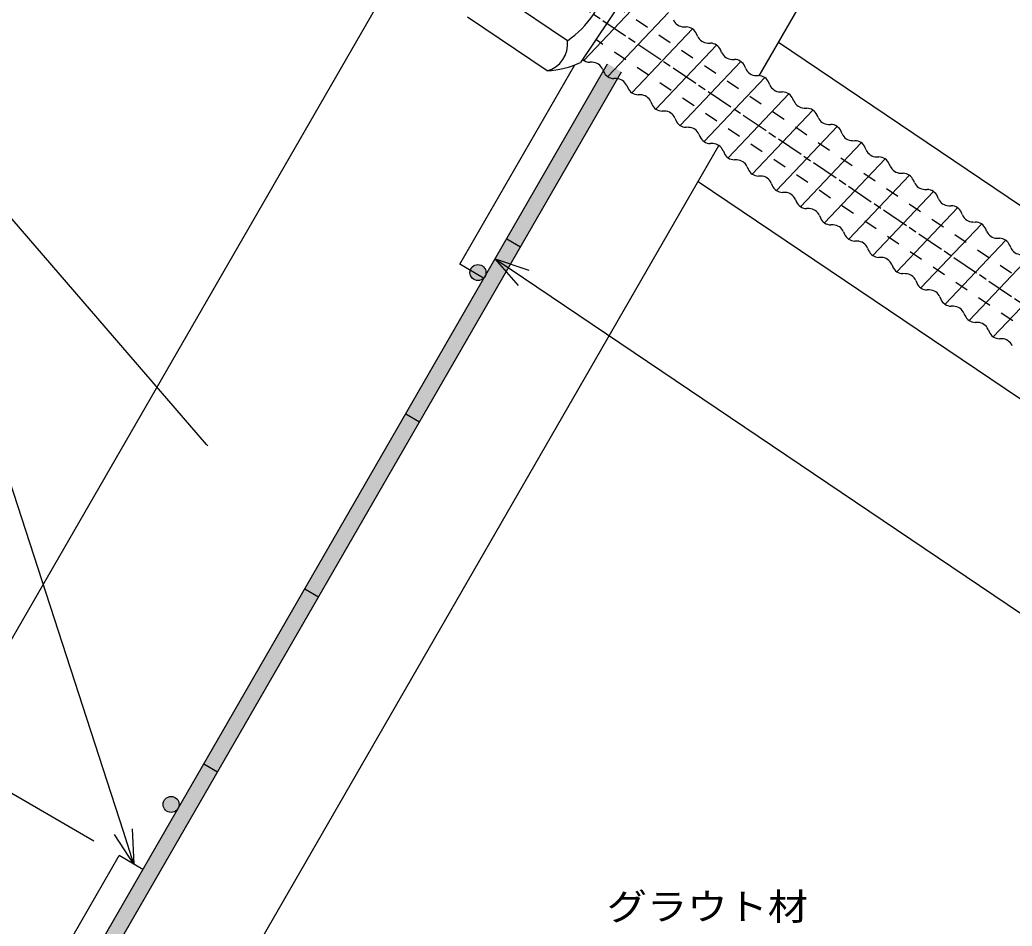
# Model space of a CAD drawing. Units: millimetres, scale not verified. Extents: x -55 to 1935, y -55 to 1395.
# Drawn here: x 362.6 to 796.2, y 772.6 to 1168.4 of the extents above; entities that cross this region are included whole.
import ezdxf
from ezdxf.enums import TextEntityAlignment as Align

# ---------------------------------------------------------------- set-up
doc = ezdxf.new("R2010")
doc.units = ezdxf.units.MM
doc.linetypes.add('CHAIN', pattern=[18.5, 12, -1.5, 3.5, -1.5])
doc.linetypes.add('DASHED_SPACED', pattern=[12, 6, -6])
for name, color, linetype, lineweight in [('0_2', 7, 'Continuous', 25), ('1 外形線', 7, 'Continuous', 25), ('3 隠れ線', 2, 'DASHED_SPACED', 25), ('4 中心線', 1, 'CHAIN', 25), ('6 寸法線', 4, 'Continuous', 25)]:
    doc.layers.add(name, color=color, linetype=linetype, lineweight=lineweight)
doc.styles.add('simplex.shx', font='')
doc.styles.get('simplex.shx').set_extended_font_data('simplex.shx')

msp = doc.modelspace()

# ---------------------------------------------------------------- hatches: boundary and pattern name
at = {"layer": '1 外形線'}
for points in [[(575.326, 1072.815), (581.388, 1069.315), (625.52, 1145.753), (619.458, 1149.253)], [(581.388, 1069.315), (575.326, 1072.815), (531.194, 996.376), (537.256, 992.876)], [(566.285, 1058.093, 0.41421), (562.785, 1061.593, 0.41421), (559.285, 1058.093, 0.41421), (562.785, 1054.593, 0.41421)], [(537.256, 992.876), (531.194, 996.376), (487.063, 919.938), (493.125, 916.438)], [(493.125, 916.438), (487.063, 919.938), (442.931, 843.5), (448.993, 840)], [(448.993, 840), (442.931, 843.5), (398.799, 767.061), (404.861, 763.561)], [(432.171, 825.801, 0.41421), (428.671, 829.301, 0.41421), (425.171, 825.801, 1)]]:
    msp.add_hatch(color=256, dxfattribs=at).paths.add_polyline_path(points)

# ---------------------------------------------------------------- linework, layer by layer
at = {"layer": '0_2'}
for p, q in [((1059.565, 911.974), (694.077, 1158.498)), ((1020.422, 853.941), (658.992, 1097.728)), ((412.431, 799.672), (403.975, 812.697)), ((412.431, 799.672), (407.798, 813.939)), ((411.62, 815.18), (412.431, 799.672))]:
    msp.add_line(p, q, dxfattribs=at)
msp.add_lwpolyline([(443.454, 983.765), (444.679, 982.346), (443.454, 983.765)], dxfattribs=at)
at = {"layer": '1 外形線'}
for p, q in [((42.966, 350.74), (608.25, 1329.84)), ((685.738, 1144.054), (746.814, 1249.84)), ((601.881, 1159.323), (567.061, 1182.809)), ((630.532, 1183.918), (607.572, 1149.878)), ((635.495, 1178.707), (608.987, 1150.763)), ((635.495, 1178.707), (608.987, 1150.763)), ((646.024, 1171.605), (619.516, 1143.661)), ((646.024, 1171.605), (619.516, 1143.661)), ((593.003, 1146.162), (558.184, 1169.648)), ((656.553, 1164.503), (630.045, 1136.559)), ((656.553, 1164.503), (630.045, 1136.559)), ((652.739, 1165.395), (653.817, 1165.376)), ((652.739, 1165.395), (653.817, 1165.376)), ((658.753, 1161.339), (658.331, 1162.331)), ((658.753, 1161.339), (658.331, 1162.331)), ((658.753, 1161.339), (658.331, 1162.331)), ((663.268, 1158.293), (664.346, 1158.275)), ((663.268, 1158.293), (664.346, 1158.275)), ((667.082, 1157.402), (640.574, 1129.457)), ((667.082, 1157.402), (640.574, 1129.457)), ((669.282, 1154.237), (668.86, 1155.229)), ((669.282, 1154.237), (668.86, 1155.229)), ((669.282, 1154.237), (668.86, 1155.229)), ((610.899, 1152.778), (610.899, 1152.778)), ((612.746, 1149.909), (611.668, 1149.927)), ((612.746, 1149.909), (611.668, 1149.927)), ((677.61, 1150.3), (651.102, 1122.356)), ((677.611, 1150.3), (651.102, 1122.356)), ((673.796, 1151.192), (674.874, 1151.173)), ((673.796, 1151.192), (674.874, 1151.173)), ((372.343, 721.239), (619.458, 1149.253)), ((378.406, 717.739), (625.52, 1145.753)), ((554.838, 1061.677), (605.163, 1148.843)), ((617.26, 1146.863), (617.682, 1145.871)), ((617.26, 1146.863), (617.682, 1145.871)), ((679.81, 1147.135), (679.389, 1148.128)), ((679.81, 1147.135), (679.389, 1148.128)), ((679.81, 1147.135), (679.389, 1148.128)), ((623.275, 1142.807), (622.196, 1142.826)), ((623.275, 1142.807), (622.196, 1142.826)), ((688.139, 1143.198), (661.631, 1115.254)), ((688.139, 1143.198), (661.631, 1115.254)), ((684.325, 1144.09), (685.403, 1144.071)), ((684.325, 1144.09), (685.403, 1144.071)), ((690.339, 1140.033), (689.918, 1141.026)), ((690.339, 1140.033), (689.918, 1141.026)), ((690.339, 1140.033), (689.918, 1141.026)), ((627.789, 1139.762), (628.211, 1138.769)), ((627.789, 1139.762), (628.211, 1138.769)), ((694.854, 1136.988), (695.932, 1136.969)), ((694.854, 1136.988), (695.932, 1136.969)), ((633.803, 1135.705), (632.725, 1135.724)), ((633.803, 1135.705), (632.725, 1135.724)), ((638.318, 1132.66), (638.739, 1131.667)), ((638.318, 1132.66), (638.739, 1131.667)), ((698.668, 1136.096), (672.16, 1108.152)), ((698.668, 1136.096), (672.16, 1108.152)), ((700.868, 1132.932), (700.447, 1133.924)), ((700.868, 1132.932), (700.447, 1133.924)), ((700.868, 1132.932), (700.447, 1133.924)), ((644.332, 1128.603), (643.254, 1128.622)), ((644.332, 1128.603), (643.254, 1128.622)), ((709.197, 1128.995), (682.689, 1101.05)), ((709.197, 1128.995), (682.689, 1101.05)), ((705.383, 1129.886), (706.461, 1129.868)), ((705.383, 1129.886), (706.461, 1129.868)), ((648.847, 1125.558), (649.268, 1124.566)), ((648.847, 1125.558), (649.268, 1124.566)), ((711.397, 1125.83), (710.975, 1126.822)), ((711.397, 1125.83), (710.975, 1126.822)), ((711.397, 1125.83), (710.975, 1126.822)), ((654.861, 1121.502), (653.783, 1121.52)), ((654.861, 1121.502), (653.783, 1121.52)), ((719.726, 1121.893), (693.217, 1093.949)), ((719.726, 1121.893), (693.217, 1093.949)), ((715.911, 1122.785), (716.989, 1122.766)), ((715.911, 1122.785), (716.989, 1122.766)), ((721.926, 1118.728), (721.504, 1119.721)), ((721.926, 1118.728), (721.504, 1119.721)), ((721.926, 1118.728), (721.504, 1119.721)), ((659.376, 1118.456), (659.797, 1117.464)), ((659.376, 1118.456), (659.797, 1117.464)), ((730.254, 1114.791), (703.746, 1086.847)), ((730.254, 1114.791), (703.746, 1086.847)), ((726.44, 1115.683), (727.518, 1115.664)), ((726.44, 1115.683), (727.518, 1115.664)), ((423.81, 690.38), (668.117, 1113.533)), ((665.39, 1114.4), (664.312, 1114.419)), ((665.39, 1114.4), (664.312, 1114.419)), ((669.904, 1111.355), (670.326, 1110.362)), ((669.904, 1111.355), (670.326, 1110.362)), ((732.454, 1111.626), (732.033, 1112.619)), ((732.454, 1111.626), (732.033, 1112.619)), ((732.454, 1111.626), (732.033, 1112.619)), ((675.918, 1107.298), (674.84, 1107.317)), ((675.918, 1107.298), (674.84, 1107.317)), ((740.783, 1107.689), (714.275, 1079.745)), ((740.783, 1107.689), (714.275, 1079.745)), ((736.969, 1108.581), (738.047, 1108.562)), ((736.969, 1108.581), (738.047, 1108.562)), ((680.433, 1104.253), (680.854, 1103.26)), ((680.433, 1104.253), (680.854, 1103.26)), ((742.983, 1104.525), (742.562, 1105.517)), ((742.983, 1104.525), (742.562, 1105.517)), ((742.983, 1104.525), (742.562, 1105.517)), ((686.447, 1100.196), (685.369, 1100.215)), ((686.447, 1100.196), (685.369, 1100.215)), ((751.312, 1100.588), (724.804, 1072.643)), ((751.312, 1100.588), (724.804, 1072.643)), ((747.498, 1101.479), (748.576, 1101.461)), ((747.498, 1101.479), (748.576, 1101.461)), ((753.512, 1097.423), (753.09, 1098.415)), ((753.512, 1097.423), (753.09, 1098.415)), ((753.512, 1097.423), (753.09, 1098.415)), ((690.962, 1097.151), (691.383, 1096.159)), ((690.962, 1097.151), (691.383, 1096.159)), ((696.976, 1093.095), (695.898, 1093.113)), ((696.976, 1093.095), (695.898, 1093.113)), ((761.841, 1093.486), (735.333, 1065.542)), ((761.841, 1093.486), (735.333, 1065.542)), ((758.027, 1094.378), (759.105, 1094.359)), ((758.027, 1094.378), (759.105, 1094.359)), ((701.491, 1090.049), (701.912, 1089.057)), ((701.491, 1090.049), (701.912, 1089.057)), ((764.041, 1090.321), (763.619, 1091.314)), ((764.041, 1090.321), (763.619, 1091.314)), ((764.041, 1090.321), (763.619, 1091.314)), ((707.505, 1085.993), (706.427, 1086.012)), ((707.505, 1085.993), (706.427, 1086.012)), ((772.369, 1086.384), (745.861, 1058.44)), ((772.369, 1086.384), (745.861, 1058.44)), ((768.555, 1087.276), (769.633, 1087.257)), ((768.555, 1087.276), (769.633, 1087.257)), ((712.019, 1082.948), (712.441, 1081.955)), ((712.019, 1082.948), (712.441, 1081.955)), ((774.569, 1083.219), (774.148, 1084.212)), ((774.569, 1083.219), (774.148, 1084.212)), ((774.569, 1083.219), (774.148, 1084.212)), ((779.084, 1080.174), (780.162, 1080.155)), ((779.084, 1080.174), (780.162, 1080.155)), ((718.034, 1078.891), (716.955, 1078.91)), ((718.034, 1078.891), (716.955, 1078.91)), ((722.548, 1075.846), (722.97, 1074.853)), ((722.548, 1075.846), (722.97, 1074.853)), ((782.898, 1079.282), (756.39, 1051.338)), ((782.898, 1079.282), (756.39, 1051.338)), ((785.098, 1076.118), (784.677, 1077.11)), ((785.098, 1076.118), (784.677, 1077.11)), ((785.098, 1076.118), (784.677, 1077.11)), ((575.326, 1072.815), (581.388, 1069.315)), ((728.562, 1071.789), (727.484, 1071.808)), ((728.562, 1071.789), (727.484, 1071.808)), ((793.427, 1072.181), (766.919, 1044.236)), ((793.427, 1072.181), (766.919, 1044.236)), ((789.613, 1073.072), (790.691, 1073.054)), ((789.613, 1073.072), (790.691, 1073.054)), ((733.077, 1068.744), (733.498, 1067.752)), ((733.077, 1068.744), (733.498, 1067.752)), ((795.627, 1069.016), (795.206, 1070.008)), ((795.627, 1069.016), (795.206, 1070.008)), ((795.627, 1069.016), (795.206, 1070.008)), ((739.091, 1064.688), (738.013, 1064.706)), ((739.091, 1064.688), (738.013, 1064.706)), ((803.956, 1065.079), (777.448, 1037.135)), ((803.956, 1065.079), (777.448, 1037.135)), ((565.23, 1055.677), (554.838, 1061.677)), ((743.606, 1061.642), (744.027, 1060.65)), ((743.606, 1061.642), (744.027, 1060.65)), ((749.62, 1057.586), (748.542, 1057.605)), ((749.62, 1057.586), (748.542, 1057.605)), ((754.135, 1054.541), (754.556, 1053.548)), ((754.135, 1054.541), (754.556, 1053.548)), ((814.485, 1057.977), (787.976, 1030.033)), ((814.485, 1057.977), (787.976, 1030.033)), ((760.149, 1050.484), (759.071, 1050.503)), ((760.149, 1050.484), (759.071, 1050.503)), ((764.663, 1047.439), (765.085, 1046.446)), ((764.663, 1047.439), (765.085, 1046.446)), ((770.677, 1043.382), (769.599, 1043.401)), ((770.677, 1043.382), (769.599, 1043.401)), ((775.192, 1040.337), (775.613, 1039.345)), ((775.192, 1040.337), (775.613, 1039.345)), ((781.206, 1036.281), (780.128, 1036.299)), ((781.206, 1036.281), (780.128, 1036.299)), ((785.721, 1033.235), (786.142, 1032.243)), ((785.721, 1033.235), (786.142, 1032.243)), ((791.735, 1029.179), (790.657, 1029.198)), ((791.735, 1029.179), (790.657, 1029.198)), ((531.194, 996.376), (537.256, 992.876)), ((487.063, 919.938), (493.125, 916.438)), ((442.931, 843.5), (448.993, 840)), ((371.066, 743.027), (405.936, 803.422)), ((416.328, 797.422), (405.936, 803.422))]:
    msp.add_line(p, q, dxfattribs=at)
for centre in [(562.785, 1058.093), (428.671, 825.801)]:
    msp.add_circle(centre, 3.5, dxfattribs=at)
for centre, radius, start, end in [((577.18, 1195.133), 43.503, 304.5973, 347.40269), ((652.826, 1170.394), 5, 203.00469, 268.99531), ((652.826, 1170.394), 5, 203.00469, 268.99531), ((652.826, 1170.394), 5, 203.00469, 268.99531), ((653.729, 1160.377), 5, 23.00469, 88.99531), ((653.729, 1160.377), 5, 23.00469, 88.99531), ((653.729, 1160.377), 5, 23.00469, 88.99531), ((653.729, 1160.377), 5, 23.00469, 88.99531), ((653.729, 1160.377), 5, 23.00469, 88.99531), ((589.98, 1157.776), 12.001, 284.59158, 7.40844), ((663.355, 1163.293), 5, 203.00469, 268.99531), ((663.355, 1163.293), 5, 203.00469, 268.99531), ((663.355, 1163.293), 5, 203.00469, 268.99531), ((664.258, 1153.275), 5, 23.00469, 88.99531), ((664.258, 1153.275), 5, 23.00469, 88.99531), ((664.258, 1153.275), 5, 23.00469, 88.99531), ((664.258, 1153.275), 5, 23.00469, 88.99531), ((664.258, 1153.275), 5, 23.00469, 88.99531), ((673.884, 1156.191), 5, 203.00469, 268.99531), ((673.884, 1156.191), 5, 203.00469, 268.99531), ((673.884, 1156.191), 5, 203.00469, 268.99531), ((590.577, 1186.088), 40, 273.47779, 295.14341), ((611.755, 1154.927), 5, 228.58847, 268.99531), ((611.755, 1154.927), 5, 228.58847, 268.99531), ((612.658, 1144.909), 5, 23.00469, 88.99531), ((612.658, 1144.909), 5, 23.00469, 88.99531), ((612.658, 1144.909), 5, 23.00469, 88.99531), ((612.658, 1144.909), 5, 23.00469, 88.99531), ((612.658, 1144.909), 5, 23.00469, 88.99531), ((674.787, 1146.174), 5, 23.00469, 88.99531), ((674.787, 1146.174), 5, 23.00469, 88.99531), ((674.787, 1146.174), 5, 23.00469, 88.99531), ((674.787, 1146.174), 5, 23.00469, 88.99531), ((674.787, 1146.174), 5, 23.00469, 88.99531), ((622.284, 1147.825), 5, 203.00469, 268.99531), ((622.284, 1147.825), 5, 203.00469, 268.99531), ((684.413, 1149.089), 5, 203.00469, 268.99531), ((684.413, 1149.089), 5, 203.00469, 268.99531), ((684.413, 1149.089), 5, 203.00469, 268.99531), ((623.187, 1137.808), 5, 23.00469, 88.99531), ((623.187, 1137.808), 5, 23.00469, 88.99531), ((623.187, 1137.808), 5, 23.00469, 88.99531), ((623.187, 1137.808), 5, 23.00469, 88.99531), ((623.187, 1137.808), 5, 23.00469, 88.99531), ((685.315, 1139.072), 5, 23.00469, 88.99531), ((685.315, 1139.072), 5, 23.00469, 88.99531), ((685.315, 1139.072), 5, 23.00469, 88.99531), ((685.315, 1139.072), 5, 23.00469, 88.99531), ((685.315, 1139.072), 5, 23.00469, 88.99531), ((632.813, 1140.723), 5, 203.00469, 268.99531), ((632.813, 1140.723), 5, 203.00469, 268.99531), ((694.942, 1141.987), 5, 203.00469, 268.99531), ((694.942, 1141.987), 5, 203.00469, 268.99531), ((694.942, 1141.987), 5, 203.00469, 268.99531), ((695.844, 1131.97), 5, 23.00469, 88.99531), ((695.844, 1131.97), 5, 23.00469, 88.99531), ((695.844, 1131.97), 5, 23.00469, 88.99531), ((695.844, 1131.97), 5, 23.00469, 88.99531), ((695.844, 1131.97), 5, 23.00469, 88.99531), ((633.716, 1130.706), 5, 23.00469, 88.99531), ((633.716, 1130.706), 5, 23.00469, 88.99531), ((633.716, 1130.706), 5, 23.00469, 88.99531), ((633.716, 1130.706), 5, 23.00469, 88.99531), ((633.716, 1130.706), 5, 23.00469, 88.99531), ((705.47, 1134.886), 5, 203.00469, 268.99531), ((705.47, 1134.886), 5, 203.00469, 268.99531), ((705.47, 1134.886), 5, 203.00469, 268.99531), ((643.342, 1133.621), 5, 203.00469, 268.99531), ((643.342, 1133.621), 5, 203.00469, 268.99531), ((644.244, 1123.604), 5, 23.00469, 88.99531), ((644.244, 1123.604), 5, 23.00469, 88.99531), ((644.244, 1123.604), 5, 23.00469, 88.99531), ((644.244, 1123.604), 5, 23.00469, 88.99531), ((644.244, 1123.604), 5, 23.00469, 88.99531), ((706.373, 1124.868), 5, 23.00469, 88.99531), ((706.373, 1124.868), 5, 23.00469, 88.99531), ((706.373, 1124.868), 5, 23.00469, 88.99531), ((706.373, 1124.868), 5, 23.00469, 88.99531), ((706.373, 1124.868), 5, 23.00469, 88.99531), ((653.87, 1126.52), 5, 203.00469, 268.99531), ((653.87, 1126.52), 5, 203.00469, 268.99531), ((715.999, 1127.784), 5, 203.00469, 268.99531), ((715.999, 1127.784), 5, 203.00469, 268.99531), ((715.999, 1127.784), 5, 203.00469, 268.99531), ((654.773, 1116.502), 5, 23.00469, 88.99531), ((654.773, 1116.502), 5, 23.00469, 88.99531), ((654.773, 1116.502), 5, 23.00469, 88.99531), ((654.773, 1116.502), 5, 23.00469, 88.99531), ((654.773, 1116.502), 5, 23.00469, 88.99531), ((716.902, 1117.767), 5, 23.00469, 88.99531), ((716.902, 1117.767), 5, 23.00469, 88.99531), ((716.902, 1117.767), 5, 23.00469, 88.99531), ((716.902, 1117.767), 5, 23.00469, 88.99531), ((716.902, 1117.767), 5, 23.00469, 88.99531), ((664.399, 1119.418), 5, 203.00469, 268.99531), ((664.399, 1119.418), 5, 203.00469, 268.99531), ((726.528, 1120.682), 5, 203.00469, 268.99531), ((726.528, 1120.682), 5, 203.00469, 268.99531), ((726.528, 1120.682), 5, 203.00469, 268.99531), ((727.431, 1110.665), 5, 23.00469, 88.99531), ((727.431, 1110.665), 5, 23.00469, 88.99531), ((727.431, 1110.665), 5, 23.00469, 88.99531), ((727.431, 1110.665), 5, 23.00469, 88.99531), ((727.431, 1110.665), 5, 23.00469, 88.99531), ((665.302, 1109.401), 5, 23.00469, 88.99531), ((665.302, 1109.401), 5, 23.00469, 88.99531), ((665.302, 1109.401), 5, 23.00469, 88.99531), ((665.302, 1109.401), 5, 23.00469, 88.99531), ((665.302, 1109.401), 5, 23.00469, 88.99531), ((674.928, 1112.316), 5, 203.00469, 268.99531), ((674.928, 1112.316), 5, 203.00469, 268.99531), ((737.057, 1113.58), 5, 203.00469, 268.99531), ((737.057, 1113.58), 5, 203.00469, 268.99531), ((737.057, 1113.58), 5, 203.00469, 268.99531), ((675.831, 1102.299), 5, 23.00469, 88.99531), ((675.831, 1102.299), 5, 23.00469, 88.99531), ((675.831, 1102.299), 5, 23.00469, 88.99531), ((675.831, 1102.299), 5, 23.00469, 88.99531), ((675.831, 1102.299), 5, 23.00469, 88.99531), ((737.959, 1103.563), 5, 23.00469, 88.99531), ((737.959, 1103.563), 5, 23.00469, 88.99531), ((737.959, 1103.563), 5, 23.00469, 88.99531), ((737.959, 1103.563), 5, 23.00469, 88.99531), ((737.959, 1103.563), 5, 23.00469, 88.99531), ((685.457, 1105.214), 5, 203.00469, 268.99531), ((685.457, 1105.214), 5, 203.00469, 268.99531), ((747.585, 1106.479), 5, 203.00469, 268.99531), ((747.585, 1106.479), 5, 203.00469, 268.99531), ((747.585, 1106.479), 5, 203.00469, 268.99531), ((686.36, 1095.197), 5, 23.00469, 88.99531), ((686.36, 1095.197), 5, 23.00469, 88.99531), ((686.36, 1095.197), 5, 23.00469, 88.99531), ((686.36, 1095.197), 5, 23.00469, 88.99531), ((686.36, 1095.197), 5, 23.00469, 88.99531), ((748.488, 1096.461), 5, 23.00469, 88.99531), ((748.488, 1096.461), 5, 23.00469, 88.99531), ((748.488, 1096.461), 5, 23.00469, 88.99531), ((748.488, 1096.461), 5, 23.00469, 88.99531), ((748.488, 1096.461), 5, 23.00469, 88.99531), ((758.114, 1099.377), 5, 203.00469, 268.99531), ((758.114, 1099.377), 5, 203.00469, 268.99531), ((758.114, 1099.377), 5, 203.00469, 268.99531), ((695.986, 1098.113), 5, 203.00469, 268.99531), ((695.986, 1098.113), 5, 203.00469, 268.99531), ((696.888, 1088.095), 5, 23.00469, 88.99531), ((696.888, 1088.095), 5, 23.00469, 88.99531), ((696.888, 1088.095), 5, 23.00469, 88.99531), ((696.888, 1088.095), 5, 23.00469, 88.99531), ((696.888, 1088.095), 5, 23.00469, 88.99531), ((759.017, 1089.36), 5, 23.00469, 88.99531), ((759.017, 1089.36), 5, 23.00469, 88.99531), ((759.017, 1089.36), 5, 23.00469, 88.99531), ((759.017, 1089.36), 5, 23.00469, 88.99531), ((759.017, 1089.36), 5, 23.00469, 88.99531), ((706.514, 1091.011), 5, 203.00469, 268.99531), ((706.514, 1091.011), 5, 203.00469, 268.99531), ((768.643, 1092.275), 5, 203.00469, 268.99531), ((768.643, 1092.275), 5, 203.00469, 268.99531), ((768.643, 1092.275), 5, 203.00469, 268.99531), ((707.417, 1080.994), 5, 23.00469, 88.99531), ((707.417, 1080.994), 5, 23.00469, 88.99531), ((707.417, 1080.994), 5, 23.00469, 88.99531), ((707.417, 1080.994), 5, 23.00469, 88.99531), ((707.417, 1080.994), 5, 23.00469, 88.99531), ((769.546, 1082.258), 5, 23.00469, 88.99531), ((769.546, 1082.258), 5, 23.00469, 88.99531), ((769.546, 1082.258), 5, 23.00469, 88.99531), ((769.546, 1082.258), 5, 23.00469, 88.99531), ((769.546, 1082.258), 5, 23.00469, 88.99531), ((717.043, 1083.909), 5, 203.00469, 268.99531), ((717.043, 1083.909), 5, 203.00469, 268.99531), ((779.172, 1085.173), 5, 203.00469, 268.99531), ((779.172, 1085.173), 5, 203.00469, 268.99531), ((779.172, 1085.173), 5, 203.00469, 268.99531), ((780.074, 1075.156), 5, 23.00469, 88.99531), ((780.074, 1075.156), 5, 23.00469, 88.99531), ((780.074, 1075.156), 5, 23.00469, 88.99531), ((780.074, 1075.156), 5, 23.00469, 88.99531), ((780.074, 1075.156), 5, 23.00469, 88.99531), ((717.946, 1073.892), 5, 23.00469, 88.99531), ((717.946, 1073.892), 5, 23.00469, 88.99531), ((717.946, 1073.892), 5, 23.00469, 88.99531), ((717.946, 1073.892), 5, 23.00469, 88.99531), ((717.946, 1073.892), 5, 23.00469, 88.99531), ((789.701, 1078.072), 5, 203.00469, 268.99531), ((789.701, 1078.072), 5, 203.00469, 268.99531), ((789.701, 1078.072), 5, 203.00469, 268.99531), ((727.572, 1076.807), 5, 203.00469, 268.99531), ((727.572, 1076.807), 5, 203.00469, 268.99531), ((728.475, 1066.79), 5, 23.00469, 88.99531), ((728.475, 1066.79), 5, 23.00469, 88.99531), ((728.475, 1066.79), 5, 23.00469, 88.99531), ((728.475, 1066.79), 5, 23.00469, 88.99531), ((728.475, 1066.79), 5, 23.00469, 88.99531), ((790.603, 1068.054), 5, 23.00469, 88.99531), ((790.603, 1068.054), 5, 23.00469, 88.99531), ((790.603, 1068.054), 5, 23.00469, 88.99531), ((790.603, 1068.054), 5, 23.00469, 88.99531), ((790.603, 1068.054), 5, 23.00469, 88.99531), ((738.101, 1069.706), 5, 203.00469, 268.99531), ((738.101, 1069.706), 5, 203.00469, 268.99531), ((800.229, 1070.97), 5, 203.00469, 268.99531), ((800.229, 1070.97), 5, 203.00469, 268.99531), ((800.229, 1070.97), 5, 203.00469, 268.99531), ((739.003, 1059.688), 5, 23.00469, 88.99531), ((739.003, 1059.688), 5, 23.00469, 88.99531), ((739.003, 1059.688), 5, 23.00469, 88.99531), ((739.003, 1059.688), 5, 23.00469, 88.99531), ((739.003, 1059.688), 5, 23.00469, 88.99531), ((748.629, 1062.604), 5, 203.00469, 268.99531), ((748.629, 1062.604), 5, 203.00469, 268.99531), ((749.532, 1052.587), 5, 23.00469, 88.99531), ((749.532, 1052.587), 5, 23.00469, 88.99531), ((749.532, 1052.587), 5, 23.00469, 88.99531), ((749.532, 1052.587), 5, 23.00469, 88.99531), ((749.532, 1052.587), 5, 23.00469, 88.99531), ((759.158, 1055.502), 5, 203.00469, 268.99531), ((759.158, 1055.502), 5, 203.00469, 268.99531), ((760.061, 1045.485), 5, 23.00469, 88.99531), ((760.061, 1045.485), 5, 23.00469, 88.99531), ((760.061, 1045.485), 5, 23.00469, 88.99531), ((760.061, 1045.485), 5, 23.00469, 88.99531), ((760.061, 1045.485), 5, 23.00469, 88.99531), ((769.687, 1048.4), 5, 203.00469, 268.99531), ((769.687, 1048.4), 5, 203.00469, 268.99531), ((770.59, 1038.383), 5, 23.00469, 88.99531), ((770.59, 1038.383), 5, 23.00469, 88.99531), ((770.59, 1038.383), 5, 23.00469, 88.99531), ((770.59, 1038.383), 5, 23.00469, 88.99531), ((770.59, 1038.383), 5, 23.00469, 88.99531), ((780.216, 1041.299), 5, 203.00469, 268.99531), ((780.216, 1041.299), 5, 203.00469, 268.99531), ((781.118, 1031.281), 5, 23.00469, 88.99531), ((781.118, 1031.281), 5, 23.00469, 88.99531), ((781.118, 1031.281), 5, 23.00469, 88.99531), ((781.118, 1031.281), 5, 23.00469, 88.99531), ((781.118, 1031.281), 5, 23.00469, 88.99531), ((790.745, 1034.197), 5, 203.00469, 268.99531), ((790.745, 1034.197), 5, 203.00469, 268.99531), ((791.647, 1024.18), 5, 23.00469, 88.99531), ((791.647, 1024.18), 5, 23.00469, 88.99531), ((791.647, 1024.18), 5, 23.00469, 88.99531), ((791.647, 1024.18), 5, 23.00469, 88.99531), ((791.647, 1024.18), 5, 23.00469, 88.99531)]:
    msp.add_arc(centre, radius, start, end, dxfattribs=at)
at = {"layer": '3 隠れ線'}
for p, q in [((1044.747, 890.004), (623.8, 1173.936)), ((1035.24, 875.911), (614.293, 1159.843))]:
    msp.add_line(p, q, dxfattribs=at)
at = {"layer": '4 中心線'}
msp.add_line((1578.225, 519.915), (553.382, 1211.181), dxfattribs=at)
at = {"layer": '6 寸法線'}
for p, q in [((444.067, 983.055), (336.333, 1107.84)), ((580.498, 1052.406), (570.309, 1064.126)), ((570.309, 1064.126), (584.993, 1059.07)), ((570.309, 1064.126), (582.745, 1055.738)), ((582.745, 1055.738), (1397.124, 506.432)), ((407.798, 813.939), (336.333, 1033.982)), ((394.937, 809.772), (224.336, 908.269))]:
    msp.add_line(p, q, dxfattribs=at)

# ---------------------------------------------------------------- texts
at = {"layer": '6 寸法線', "style": 'simplex.shx', "width": 1.1}
msp.add_text('グラウト材', height=11.73, dxfattribs=at).set_placement((619.034, 771.79), align=Align.BOTTOM_LEFT)

doc.saveas('drawing.dxf')
